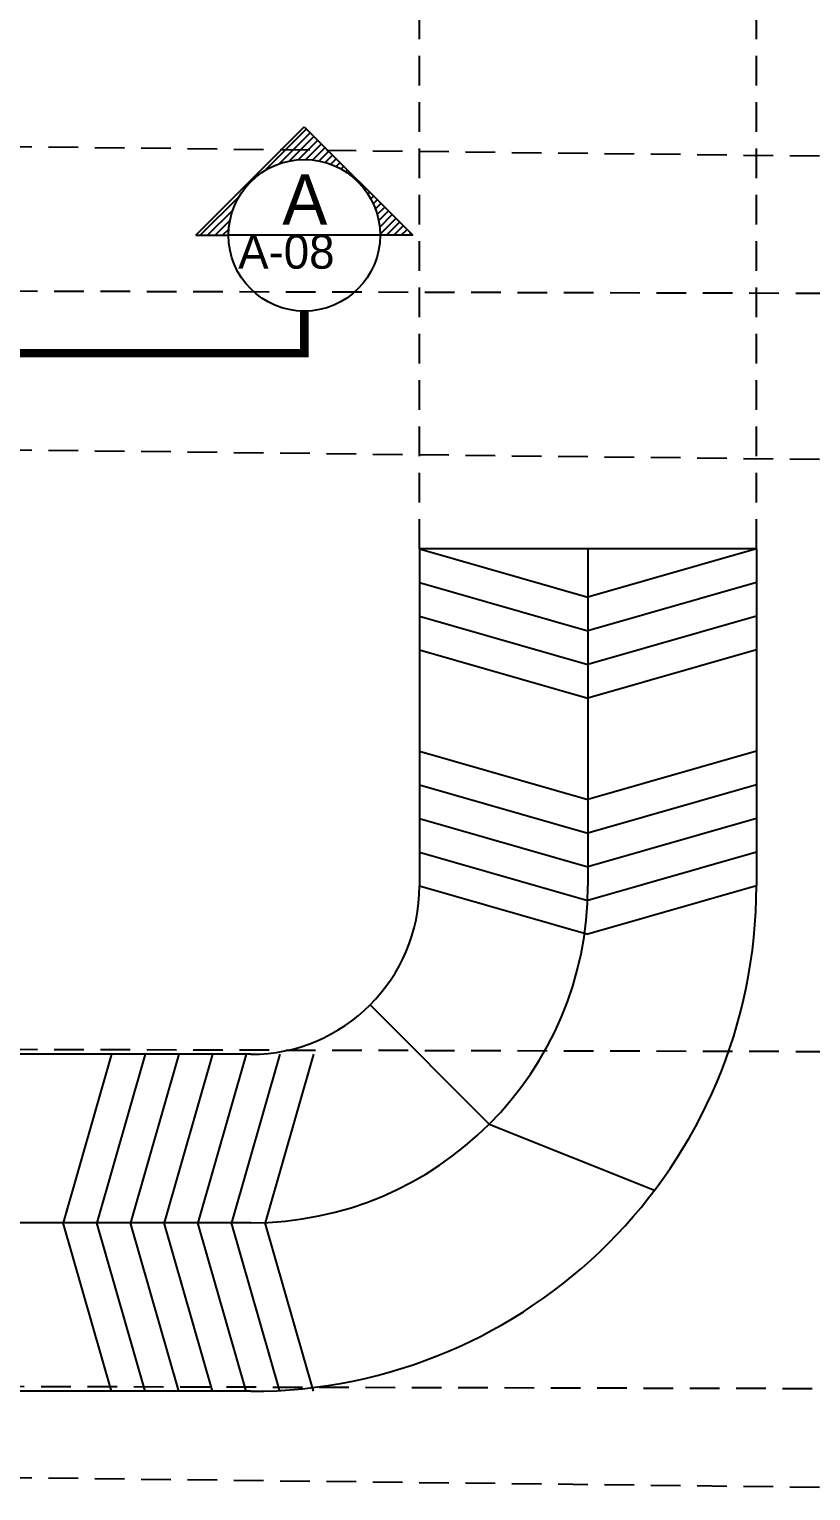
# Model space of a CAD drawing. Header units: inches. Extents: x -1366 to 1200, y -585 to 2545.
# Drawn here: x 542.02 to 546.65, y 2008.77 to 2017.44 of the extents above; entities that cross this region are included whole.
import ezdxf

# ---------------------------------------------------------------- set-up
doc = ezdxf.new("R2010")
doc.units = ezdxf.units.IN
doc.header["$MEASUREMENT"] = 0
doc.linetypes.add('CENTER2', pattern=[1.125, 0.75, -0.125, 0.125, -0.125])
doc.linetypes.add('HIDDEN', pattern=[0.375, 0.25, -0.125])
doc.layers.get('0').update_dxf_attribs({"linetype": 'CONTINUOUS'})
doc.layers.add('A-WALL', color=2, linetype='CONTINUOUS', lineweight=13)
for name, color, linetype in [('DI', 254, 'CONTINUOUS'), ('GRID', 5, 'HIDDEN'), ('L', 2, 'CONTINUOUS'), ('Ramp-2', 251, 'CONTINUOUS'), ('Stair-1', 6, 'CONTINUOUS')]:
    doc.layers.add(name, color=color, linetype=linetype)
doc.styles.add('STYLE3', font='THSarabunPSK.ttf')
doc.styles.add('Thai-S1', font='THSarabunPSK.ttf')

msp = doc.modelspace()

# ---------------------------------------------------------------- hatches: boundary and pattern name
at = {"layer": 'L', "linetype": 'ByBlock'}
h = msp.add_hatch(dxfattribs=at)
h.set_pattern_fill('ANSI31', color=1, scale=0.25, style=0)
h.set_pattern_definition([(45, (102.471575, 2201.936663), (-0.022097087, 0.022097087), [])])
h.paths.add_polyline_path([(544.0994, 2016.2211), (544.2933, 2016.2211), (543.6494, 2016.8651), (543.0055, 2016.2211), (543.1994, 2016.2211, -1)])

# ---------------------------------------------------------------- linework, layer by layer
at = {"color": 254}
for p, q in [((543.0055, 2016.2211), (543.6494, 2016.8651)), ((543.6494, 2016.8651), (544.2933, 2016.2211)), ((543.0055, 2016.2211), (543.1994, 2016.2211)), ((544.0994, 2016.2211), (543.1994, 2016.2211)), ((544.2933, 2016.2211), (544.0994, 2016.2211))]:
    msp.add_line(p, q, dxfattribs=at)
msp.add_circle((543.6494, 2016.2211), 0.45, dxfattribs=at)
at = {"layer": 'A-WALL', "color": 4, "linetype": 'CENTER2', "ltscale": 2.5, "const_width": 0.05}
msp.add_lwpolyline([(543.6494, 2015.7711), (543.6494, 2015.5211), (541.1175, 2015.5211)], dxfattribs=at)
at = {"layer": 'GRID', "ltscale": 0.7}
for p, q in [((544.3325, 2014.3606), (544.3325, 2020.1117)), ((546.3325, 2014.3606), (546.3325, 2020.1117)), ((548.3563, 2016.6705), (540.7048, 2016.7606)), ((548.6652, 2015.8705), (515.006, 2015.9606)), ((548.3563, 2014.8703), (540.7047, 2014.9605)), ((548.6652, 2011.3705), (515.006, 2011.4606)), ((548.5879, 2009.3705), (515.006, 2009.4606)), ((548.3563, 2008.7705), (540.8008, 2008.8606))]:
    msp.add_line(p, q, dxfattribs=at)
at = {"layer": 'Ramp-2'}
for p, q in [((544.3325, 2014.3606), (545.3325, 2014.0734)), ((545.3325, 2014.3606), (545.3325, 2012.3606)), ((546.3325, 2014.3606), (545.3325, 2014.0734)), ((544.3325, 2014.1606), (545.3325, 2013.8734)), ((546.3325, 2014.1606), (545.3325, 2013.8734)), ((544.3325, 2013.9606), (545.3325, 2013.6734)), ((546.3325, 2013.9606), (545.3325, 2013.6734)), ((544.3325, 2013.7606), (545.3325, 2013.4734)), ((546.3325, 2013.7606), (545.3325, 2013.4734)), ((544.3325, 2013.1606), (545.3325, 2012.8734)), ((546.3325, 2013.1606), (545.3325, 2012.8734)), ((544.3325, 2012.9606), (545.3325, 2012.6734)), ((546.3325, 2012.9606), (545.3325, 2012.6734)), ((544.3325, 2012.7606), (545.3325, 2012.4734)), ((546.3325, 2012.7606), (545.3325, 2012.4734)), ((544.3325, 2012.5606), (545.3325, 2012.2734)), ((546.3325, 2012.5606), (545.3325, 2012.2734)), ((544.3325, 2012.3606), (545.3325, 2012.0734)), ((546.3325, 2012.3606), (545.3325, 2012.0734)), ((544.7467, 2010.9464), (544.0396, 2011.6535)), ((542.5048, 2011.3606), (542.2175, 2010.3606)), ((542.7048, 2011.3606), (542.4175, 2010.3606)), ((542.9048, 2011.3606), (542.6175, 2010.3606)), ((543.1048, 2011.3606), (542.8175, 2010.3606)), ((543.3048, 2011.3606), (543.0175, 2010.3606)), ((543.5048, 2011.3606), (543.2175, 2010.3606)), ((543.7048, 2011.3606), (543.4175, 2010.3606)), ((544.7467, 2010.9464), (545.7278, 2010.5545)), ((543.3325, 2010.3606), (540.7048, 2010.3606)), ((542.5048, 2009.3606), (542.2175, 2010.3606)), ((542.7048, 2009.3606), (542.4175, 2010.3606)), ((542.9048, 2009.3606), (542.6175, 2010.3606)), ((543.1048, 2009.3606), (542.8175, 2010.3606)), ((543.3048, 2009.3606), (543.0175, 2010.3606)), ((543.5048, 2009.3606), (543.2175, 2010.3606)), ((543.7048, 2009.3606), (543.4175, 2010.3606))]:
    msp.add_line(p, q, dxfattribs=at)
msp.add_arc((543.3325, 2012.3606), 2, 270, 0, dxfattribs=at)
at = {"layer": 'Stair-1'}
for p, q in [((546.3325, 2014.3606), (544.3325, 2014.3606)), ((544.3325, 2014.3606), (544.3325, 2012.3606)), ((546.3325, 2014.3606), (546.3325, 2012.3606)), ((543.3325, 2011.3606), (540.7048, 2011.3606)), ((543.3325, 2009.3606), (540.7048, 2009.3606))]:
    msp.add_line(p, q, dxfattribs=at)
for radius in [1, 3]:
    msp.add_arc((543.3325, 2012.3606), radius, 270, 0, dxfattribs=at)

# ---------------------------------------------------------------- texts
at = {"color": 255, "style": 'Thai-S1'}
msp.add_text('A-08', height=0.2025, dxfattribs=at).set_placement((543.2567, 2016.0229))
at = {"layer": 'DI', "color": 1, "linetype": 'Continuous', "style": 'STYLE3'}
msp.add_text('A', height=0.3, dxfattribs=at).set_placement((543.5188, 2016.2836))

doc.saveas('drawing.dxf')
